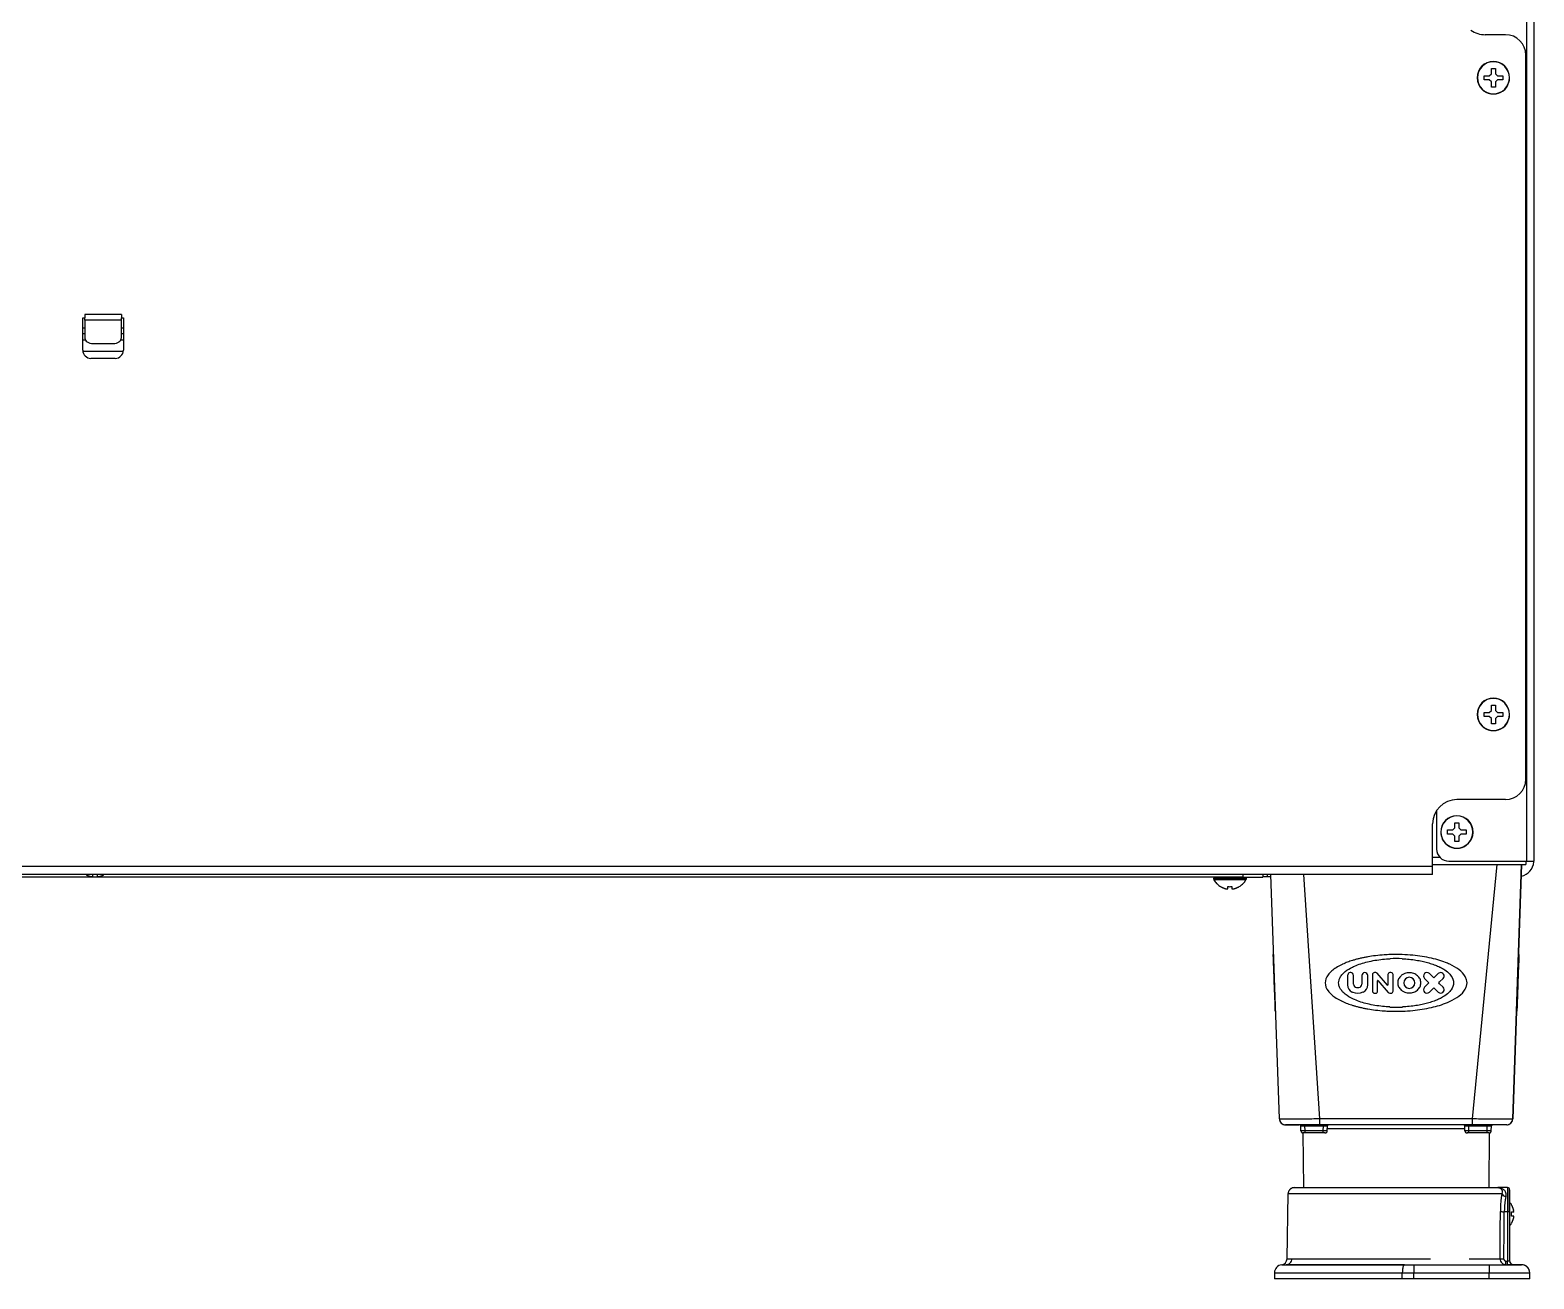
# Model space of a CAD drawing. Header units: millimetres. Extents: x -1584 to 3730, y -1918 to 2655.
# Drawn here: x 3321.1 to 3692.1, y -240.2 to 67.8 of the extents above; entities that cross this region are included whole.
import ezdxf

# ---------------------------------------------------------------- set-up
doc = ezdxf.new("R2010")
doc.units = ezdxf.units.MM
doc.header["$LTSCALE"] = 65.395
doc.layers.get('0').update_dxf_attribs({"linetype": 'CONTINUOUS'})
doc.layers.add('ASSI', color=7, linetype='CONTINUOUS')
doc.layers.add('GEOM', color=7, linetype='CONTINUOUS')

msp = doc.modelspace()

# ---------------------------------------------------------------- linework, layer by layer
at = {"linetype": 'Continuous'}
for p, q in [((3679.77, 56.05), (3679.77, 56.55)), ((3679.77, 56.55), (3680.55, 56.55)), ((3679.77, 55.55), (3679.77, 56.05)), ((3680.55, 56.55), (3681.07, 56.55)), ((3681.07, 56.55), (3681.57, 57.05)), ((3681.57, 58.35), (3682.57, 58.35)), ((3681.57, 57.57), (3681.57, 58.35)), ((3681.57, 57.05), (3681.57, 57.57)), ((3682.57, 58.35), (3682.57, 57.57)), ((3682.57, 57.57), (3682.57, 57.05)), ((3682.57, 57.05), (3683.07, 56.55)), ((3683.07, 56.55), (3683.59, 56.55)), ((3683.59, 56.55), (3684.37, 56.55)), ((3684.37, 56.55), (3684.37, 56.05)), ((3684.37, 56.05), (3684.37, 55.55)), ((3680.55, 55.55), (3679.77, 55.55)), ((3681.07, 55.55), (3680.55, 55.55)), ((3681.57, 55.05), (3681.07, 55.55)), ((3681.57, 54.53), (3681.57, 55.05)), ((3681.57, 53.75), (3681.57, 54.53)), ((3682.57, 53.75), (3681.57, 53.75)), ((3683.07, 55.55), (3682.57, 55.05)), ((3682.57, 55.05), (3682.57, 54.53)), ((3682.57, 54.53), (3682.57, 53.75)), ((3683.59, 55.55), (3683.07, 55.55)), ((3684.37, 55.55), (3683.59, 55.55)), ((3334.07, -7.05), (3334.57, -7.05)), ((3343.57, -7.05), (3344.07, -7.05)), ((3334.07, -8.55), (3334.68, -8.55)), ((3343.47, -8.55), (3344.07, -8.55)), ((3681.07, -100.45), (3681.57, -99.95)), ((3681.57, -98.65), (3682.57, -98.65)), ((3681.57, -99.43), (3681.57, -98.65)), ((3681.57, -99.95), (3681.57, -99.43)), ((3682.57, -98.65), (3682.57, -99.43)), ((3682.57, -99.43), (3682.57, -99.95)), ((3682.57, -99.95), (3683.07, -100.45)), ((3679.77, -100.95), (3679.77, -100.45)), ((3679.77, -100.45), (3680.55, -100.45)), ((3679.77, -101.45), (3679.77, -100.95)), ((3680.55, -101.45), (3679.77, -101.45)), ((3680.55, -100.45), (3681.07, -100.45)), ((3681.07, -101.45), (3680.55, -101.45)), ((3681.57, -101.95), (3681.07, -101.45)), ((3681.57, -102.47), (3681.57, -101.95)), ((3681.57, -103.25), (3681.57, -102.47)), ((3682.57, -103.25), (3681.57, -103.25)), ((3683.07, -101.45), (3682.57, -101.95)), ((3682.57, -101.95), (3682.57, -102.47)), ((3682.57, -102.47), (3682.57, -103.25)), ((3683.07, -100.45), (3683.59, -100.45)), ((3683.59, -101.45), (3683.07, -101.45)), ((3683.59, -100.45), (3684.37, -100.45)), ((3684.37, -101.45), (3683.59, -101.45)), ((3684.37, -100.45), (3684.37, -100.95)), ((3684.37, -100.95), (3684.37, -101.45)), ((3670.77, -129.95), (3670.77, -129.45)), ((3670.77, -129.45), (3671.55, -129.45)), ((3671.55, -129.45), (3672.07, -129.45)), ((3672.07, -129.45), (3672.57, -128.95)), ((3672.57, -127.65), (3673.57, -127.65)), ((3672.57, -128.43), (3672.57, -127.65)), ((3672.57, -128.95), (3672.57, -128.43)), ((3673.57, -127.65), (3673.57, -128.43)), ((3673.57, -128.43), (3673.57, -128.95)), ((3673.57, -128.95), (3674.07, -129.45)), ((3674.07, -129.45), (3674.59, -129.45)), ((3674.59, -129.45), (3675.37, -129.45)), ((3675.37, -129.45), (3675.37, -129.95)), ((3670.77, -130.45), (3670.77, -129.95)), ((3671.55, -130.45), (3670.77, -130.45)), ((3672.07, -130.45), (3671.55, -130.45)), ((3672.57, -130.95), (3672.07, -130.45)), ((3672.57, -131.47), (3672.57, -130.95)), ((3672.57, -132.25), (3672.57, -131.47)), ((3673.57, -132.25), (3672.57, -132.25)), ((3674.07, -130.45), (3673.57, -130.95)), ((3673.57, -130.95), (3673.57, -131.47)), ((3673.57, -131.47), (3673.57, -132.25)), ((3674.59, -130.45), (3674.07, -130.45)), ((3675.37, -130.45), (3674.59, -130.45)), ((3675.37, -129.95), (3675.37, -130.45)), ((3336.57, -140.95), (3336.57, -140.45)), ((3337.57, -140.45), (3337.57, -140.95)), ((3614.77, -143.43), (3614.77, -143.39)), ((3616.57, -143.95), (3616.57, -143.39)), ((3617.57, -143.39), (3617.57, -143.95)), ((3619.37, -143.39), (3619.37, -143.43)), ((3686.52, -221.85), (3686.55, -221.85)), ((3686.52, -223.65), (3687.07, -223.65)), ((3687.07, -224.65), (3686.52, -224.65)), ((3686.55, -226.45), (3686.52, -226.45))]:
    msp.add_line(p, q, dxfattribs=at)
for centre, radius, start, end in [((3337.26, -136.34), 4.75, 239.7816, 241.0315), ((3337.26, -136.35), 4.75, 241.0316, 241.9926), ((3337.25, -136.35), 4.75, 241.9926, 243.3187), ((3337.25, -136.35), 4.74, 243.3188, 244.4598), ((3337.25, -136.36), 4.74, 244.4598, 245.4278), ((3337.25, -136.36), 4.73, 245.4278, 246.6825), ((3337.25, -136.36), 4.73, 246.6826, 247.4526), ((3337.24, -136.37), 4.72, 247.4524, 248.9975), ((3337.24, -136.38), 4.72, 248.9977, 249.4819), ((3337.24, -136.39), 4.7, 249.4813, 251.5344), ((3337.23, -136.41), 4.68, 251.535, 252.6227), ((3337.23, -136.42), 4.67, 252.6228, 253.6051), ((3337.22, -136.45), 4.64, 253.6036, 255.6824), ((3336.33, -138.96), 2.01, 262.7259, 264.7415), ((3336.32, -138.98), 1.98, 264.7442, 265.3991), ((3336.32, -138.99), 1.97, 265.3984, 266.7833), ((3336.32, -139), 1.96, 266.7841, 267.6235), ((3336.32, -139.01), 1.96, 267.6234, 268.8455), ((3336.32, -139.01), 1.95, 268.8459, 269.8005), ((3336.32, -139.01), 1.95, 269.8006, 270.9258), ((3336.32, -139.01), 1.95, 270.9261, 271.9964), ((3336.32, -139), 1.96, 271.9964, 273.0228), ((3336.32, -138.99), 1.97, 273.0233, 274.286), ((3336.32, -138.98), 1.98, 274.2856, 275.1372), ((3336.32, -138.96), 2.01, 275.1401, 277.2744), ((3337.83, -138.96), 2.01, 262.7256, 264.8598), ((3337.82, -138.98), 1.98, 264.8627, 265.7144), ((3337.82, -138.99), 1.97, 265.714, 266.9766), ((3337.82, -139), 1.96, 266.9771, 268.0037), ((3337.82, -139.01), 1.95, 268.0037, 269.0738), ((3337.82, -139.01), 1.95, 269.0741, 270.1995), ((3337.82, -139.01), 1.95, 270.1995, 271.1541), ((3337.82, -139.01), 1.95, 271.1545, 272.3767), ((3337.82, -139), 1.96, 272.3765, 273.2159), ((3337.82, -138.99), 1.97, 273.2167, 274.6016), ((3337.82, -138.98), 1.98, 274.6009, 275.2558), ((3337.82, -138.96), 2.01, 275.2585, 277.2741), ((3336.92, -136.45), 4.64, 284.3176, 286.3964), ((3336.92, -136.42), 4.67, 286.3949, 287.3772), ((3336.91, -136.41), 4.68, 287.3773, 288.465), ((3336.9, -136.39), 4.7, 288.4656, 290.5187), ((3336.9, -136.38), 4.72, 290.5181, 291.0023), ((3336.9, -136.37), 4.72, 291.0025, 292.5476), ((3336.9, -136.36), 4.73, 292.5474, 293.3174), ((3336.89, -136.36), 4.73, 293.3175, 294.5722), ((3336.89, -136.36), 4.74, 294.5722, 295.5402), ((3336.89, -136.35), 4.74, 295.5402, 296.6812), ((3336.89, -136.35), 4.75, 296.6813, 298.0074), ((3336.89, -136.35), 4.75, 298.0074, 298.9684), ((3336.89, -136.34), 4.75, 298.9685, 300.2183), ((3617.27, -139.33), 4.8, 210.3012, 223.1766), ((3617.27, -139.33), 4.8, 223.1766, 227.1654), ((3617.27, -139.33), 4.8, 227.1654, 238.3799), ((3617.27, -139.33), 4.8, 238.3799, 238.6273), ((3617.26, -139.34), 4.75, 238.4659, 241.0313), ((3617.26, -139.35), 4.75, 241.0316, 241.9926), ((3617.25, -139.35), 4.75, 241.9926, 243.3187), ((3617.25, -139.35), 4.74, 243.3188, 244.4598), ((3617.25, -139.36), 4.74, 244.4598, 245.4278), ((3617.25, -139.36), 4.73, 245.4278, 246.6825), ((3617.25, -139.36), 4.73, 246.6826, 247.4526), ((3617.24, -139.37), 4.72, 247.4524, 248.9975), ((3617.24, -139.38), 4.72, 248.9977, 249.4819), ((3617.24, -139.39), 4.7, 249.4813, 251.5344), ((3617.23, -139.41), 4.68, 251.535, 252.6227), ((3617.23, -139.42), 4.67, 252.6228, 253.6051), ((3617.22, -139.45), 4.64, 253.6036, 255.6824), ((3616.33, -141.96), 2.01, 262.7259, 264.7415), ((3616.32, -141.98), 1.98, 264.7442, 265.3991), ((3616.32, -141.99), 1.97, 265.3984, 266.7833), ((3616.32, -142), 1.96, 266.7841, 267.6235), ((3616.32, -142.01), 1.96, 267.6234, 268.8455), ((3616.32, -142.01), 1.95, 268.8459, 269.8005), ((3616.32, -142.01), 1.95, 269.8006, 270.9258), ((3616.32, -142.01), 1.95, 270.9261, 271.9964), ((3616.32, -142), 1.96, 271.9964, 273.0228), ((3616.32, -141.99), 1.97, 273.0233, 274.286), ((3616.32, -141.98), 1.98, 274.2856, 275.1372), ((3616.32, -141.96), 2.01, 275.1401, 277.2744), ((3617.07, -139.63), 3.8, 262.4351, 277.5649), ((3617.83, -141.96), 2.01, 262.7256, 264.8598), ((3617.82, -141.98), 1.98, 264.8627, 265.7144), ((3617.82, -141.99), 1.97, 265.714, 266.9766), ((3617.82, -142), 1.96, 266.9771, 268.0037), ((3617.82, -142.01), 1.95, 268.0037, 269.0738), ((3617.82, -142.01), 1.95, 269.0741, 270.1995), ((3617.82, -142.01), 1.95, 270.1995, 271.1541), ((3617.82, -142.01), 1.95, 271.1545, 272.3767), ((3617.82, -142), 1.96, 272.3765, 273.2159), ((3617.82, -141.99), 1.97, 273.2167, 274.6016), ((3617.82, -141.98), 1.98, 274.6009, 275.2558), ((3617.82, -141.96), 2.01, 275.2585, 277.2741), ((3616.92, -139.45), 4.64, 284.3176, 286.3964), ((3616.92, -139.42), 4.67, 286.3949, 287.3772), ((3616.91, -139.41), 4.68, 287.3773, 288.465), ((3616.9, -139.39), 4.7, 288.4656, 290.5187), ((3616.9, -139.38), 4.72, 290.5181, 291.0023), ((3616.9, -139.37), 4.72, 291.0025, 292.5476), ((3616.9, -139.36), 4.73, 292.5474, 293.3174), ((3616.89, -139.36), 4.73, 293.3175, 294.5722), ((3616.89, -139.36), 4.74, 294.5722, 295.5402), ((3616.89, -139.35), 4.74, 295.5402, 296.6812), ((3616.89, -139.35), 4.75, 296.6813, 298.0074), ((3616.89, -139.35), 4.75, 298.0074, 298.9684), ((3616.88, -139.34), 4.75, 298.9687, 301.5341), ((3616.87, -139.33), 4.8, 301.3727, 301.6201), ((3616.87, -139.33), 4.8, 301.6201, 312.8346), ((3616.87, -139.33), 4.8, 312.8346, 316.8234), ((3616.87, -139.33), 4.8, 316.8234, 329.6988), ((3682.45, -224.35), 4.8, 31.6201, 40.5754), ((3682.46, -224.34), 4.75, 28.9687, 31.5341), ((3682.45, -224.35), 4.8, 31.3727, 31.6201), ((3682.47, -224.33), 4.75, 28.0074, 28.9684), ((3682.47, -224.33), 4.75, 26.6813, 28.0074), ((3682.47, -224.33), 4.74, 25.5402, 26.6812), ((3682.48, -224.33), 4.74, 24.5722, 25.5402), ((3682.48, -224.33), 4.73, 23.3175, 24.5722), ((3682.49, -224.33), 4.73, 22.5474, 23.3174), ((3682.49, -224.32), 4.72, 21.0025, 22.5476), ((3682.75, -224.15), 3.8, 352.4351, 7.5649), ((3682.46, -223.96), 4.75, 328.4659, 331.0313), ((3682.47, -223.97), 4.75, 331.0316, 331.9926), ((3682.47, -223.97), 4.75, 331.9926, 333.3187), ((3682.47, -223.97), 4.74, 333.3188, 334.4598), ((3682.48, -223.97), 4.74, 334.4598, 335.4278), ((3682.48, -223.97), 4.73, 335.4278, 336.6825), ((3682.49, -223.97), 4.73, 336.6826, 337.4526), ((3682.49, -223.98), 4.72, 337.4524, 338.9975), ((3682.5, -224.32), 4.72, 20.5181, 21.0023), ((3682.5, -223.98), 4.72, 338.9977, 339.4819), ((3682.51, -224.32), 4.7, 18.4656, 20.5187), ((3682.51, -223.98), 4.7, 339.4813, 341.5344), ((3682.53, -224.31), 4.68, 17.3773, 18.465), ((3682.53, -223.99), 4.68, 341.535, 342.6227), ((3682.54, -224.31), 4.67, 16.3949, 17.3772), ((3682.54, -223.99), 4.67, 342.6228, 343.6051), ((3682.57, -224.3), 4.64, 14.3176, 16.3964), ((3682.57, -224), 4.64, 343.6036, 345.6824), ((3685.08, -223.4), 2.01, 5.2585, 7.2741), ((3685.1, -223.4), 1.98, 4.6009, 5.2558), ((3685.08, -223.4), 2.01, 352.7256, 354.8598), ((3685.08, -224.9), 2.01, 5.1401, 7.2744), ((3685.1, -224.9), 1.98, 354.7442, 355.3991), ((3685.08, -224.9), 2.01, 352.7259, 354.7415), ((3685.11, -223.4), 1.97, 3.2167, 4.6016), ((3685.12, -223.4), 1.96, 2.3765, 3.2159), ((3685.13, -223.4), 1.95, 1.1545, 2.3767), ((3685.13, -223.4), 1.95, 0.1995, 1.1541), ((3685.13, -223.4), 1.95, 359.0741, 0.1995), ((3685.13, -223.4), 1.95, 358.0037, 359.0738), ((3685.12, -223.4), 1.96, 356.9771, 358.0037), ((3685.11, -223.4), 1.97, 355.714, 356.9766), ((3685.1, -223.4), 1.98, 354.8627, 355.7144), ((3685.1, -224.9), 1.98, 4.2856, 5.1372), ((3685.11, -224.9), 1.97, 3.0233, 4.286), ((3685.12, -224.9), 1.96, 1.9964, 3.0228), ((3685.13, -224.9), 1.95, 0.9261, 1.9964), ((3685.13, -224.9), 1.95, 359.8006, 0.9258), ((3685.13, -224.9), 1.95, 358.8459, 359.8005), ((3685.13, -224.9), 1.96, 357.6234, 358.8455), ((3685.12, -224.9), 1.96, 356.7841, 357.6235), ((3685.11, -224.9), 1.97, 355.3984, 356.7833), ((3682.45, -223.95), 4.8, 319.4246, 328.3799), ((3682.45, -223.95), 4.8, 328.3799, 328.6273)]:
    msp.add_arc(centre, radius, start, end, dxfattribs=at)
at = {"layer": 'ASSI', "linetype": 'Continuous'}
for p, q in [((3613.07, -141.35), (3613.07, -141.55)), ((3613.07, -141.55), (3613.07, -141.35)), ((3621.07, -141.35), (3613.07, -141.35)), ((3621.07, -141.55), (3613.07, -141.55)), ((3621.02, -141.75), (3613.13, -141.75)), ((3621.07, -141.35), (3621.07, -141.55)), ((3621.07, -141.55), (3621.07, -141.35)), ((3635.09, -204.15), (3635.21, -217.65))]:
    msp.add_line(p, q, dxfattribs=at)
for centre, radius, start, end in [((3682.07, 56.05), 4, 0, 180), ((3682.07, 56.05), 4, 0, 180), ((3682.07, 56.05), 3.95, 0, 180), ((3682.07, 56.05), 4, 180, 196.2728), ((3682.07, 56.05), 4, 180, 196.3063), ((3682.07, 56.05), 3.95, 180, 360), ((3682.07, 56.05), 4, 343.7272, 360), ((3682.07, 56.05), 4, 343.7272, 360), ((3682.07, 56.05), 4, 343.6937, 360), ((3682.07, 56.05), 4, 196.2728, 343.7272), ((3682.07, 56.05), 4, 196.3063, 343.6937), ((3682.07, -100.95), 4, 0, 180), ((3682.07, -100.95), 4, 0, 180), ((3682.07, -100.95), 3.95, 0, 180), ((3682.07, -100.95), 4, 180, 196.2728), ((3682.07, -100.95), 4, 180, 196.3063), ((3682.07, -100.95), 3.95, 180, 360), ((3682.07, -100.95), 4, 196.2728, 343.7272), ((3682.07, -100.95), 4, 196.3063, 343.6937), ((3682.07, -100.95), 4, 343.7272, 360), ((3682.07, -100.95), 4, 343.7272, 360), ((3682.07, -100.95), 4, 343.6937, 360), ((3673.07, -129.95), 4, 0, 180), ((3673.07, -129.95), 4, 0, 180), ((3673.07, -129.95), 3.95, 0, 180), ((3673.07, -129.95), 4, 180, 196.2728), ((3673.07, -129.95), 4, 180, 196.3063), ((3673.07, -129.95), 3.95, 180, 360), ((3673.07, -129.95), 4, 196.2728, 343.7272), ((3673.07, -129.95), 4, 196.3063, 343.6937), ((3673.07, -129.95), 4, 343.7272, 360), ((3673.07, -129.95), 4, 343.7272, 360), ((3673.07, -129.95), 4, 343.6937, 360), ((3613.47, -141.35), 0.4, 152.9219, 180), ((3613.47, -141.55), 0.4, 180, 193.4759), ((3613.47, -141.55), 0.4, 180, 193.4584), ((3613.47, -141.55), 0.4, 193.4759, 196.8253), ((3613.47, -141.55), 0.4, 193.4584, 196.8427), ((3613.47, -141.55), 0.4, 196.8253, 210.3012), ((3613.47, -141.55), 0.4, 196.8427, 210.3012), ((3613.47, -141.35), 0.4, 145.0718, 152.9219), ((3617.27, -139.33), 4.8, 210.3012, 223.1927), ((3613.47, -141.35), 0.4, 137.3833, 145.0718), ((3617.27, -139.33), 4.8, 223.1927, 227.1511), ((3617.27, -139.33), 4.8, 227.1511, 238.4029), ((3617.27, -139.33), 4.8, 238.4029, 238.6273), ((3616.87, -139.33), 4.8, 301.3727, 301.5971), ((3616.87, -139.33), 4.8, 301.5971, 312.8489), ((3616.87, -139.33), 4.8, 312.8489, 316.8073), ((3616.87, -139.33), 4.8, 316.8073, 329.6988), ((3620.67, -141.35), 0.4, 34.9282, 42.8119), ((3620.67, -141.35), 0.4, 27.0781, 34.9282), ((3620.67, -141.55), 0.4, 329.6988, 343.1747), ((3620.67, -141.55), 0.4, 329.6988, 343.1573), ((3620.67, -141.35), 0.4, 0, 27.0781), ((3620.67, -141.55), 0.4, 343.1747, 346.5241), ((3620.67, -141.55), 0.4, 343.1573, 346.5416), ((3620.67, -141.55), 0.4, 346.5241, 360), ((3620.67, -141.55), 0.4, 346.5416, 360), ((3682.45, -224.35), 4.8, 31.5971, 40.7914), ((3682.45, -224.35), 4.8, 31.3727, 31.5971), ((3682.45, -223.95), 4.8, 319.2086, 328.4029), ((3682.45, -223.95), 4.8, 328.4029, 328.6273)]:
    msp.add_arc(centre, radius, start, end, dxfattribs=at)
at = {"layer": 'GEOM', "linetype": 'Continuous'}
for p, q in [((3690.27, 982.35), (3690.27, -137.15)), ((3692.07, 973.09), (3692.07, -137.15)), ((3685.07, 66.65), (3680.07, 66.65)), ((3690.07, -116.95), (3690.07, 61.65)), ((3334.07, -11.15), (3334.07, -3.15)), ((3334.07, -3.15), (3334.57, -3.15)), ((3334.57, -2.32), (3334.57, -3.15)), ((3343.57, -2.32), (3334.57, -2.32)), ((3334.57, -3.16), (3334.57, -3.15)), ((3334.57, -3.53), (3334.57, -3.16)), ((3334.57, -3.74), (3334.57, -3.53)), ((3343.57, -2.32), (3343.57, -3.15)), ((3343.57, -3.15), (3344.07, -3.15)), ((3343.57, -3.16), (3343.57, -3.15)), ((3343.57, -3.53), (3343.57, -3.16)), ((3343.57, -3.74), (3343.57, -3.53)), ((3344.07, -3.15), (3344.07, -11.15)), ((3334.07, -5.65), (3334.57, -5.65)), ((3334.57, -3.74), (3334.57, -8.1)), ((3343.57, -3.74), (3334.57, -3.74)), ((3343.57, -8.1), (3343.57, -3.74)), ((3343.57, -5.65), (3344.07, -5.65)), ((3336.57, -9.51), (3341.57, -9.51)), ((3344.07, -11.45), (3334.07, -11.45)), ((3342.07, -13.15), (3336.07, -13.15)), ((3685.07, -121.95), (3673.07, -121.95)), ((3668.07, -124.75), (3668, -124.75)), ((3668.07, -124.64), (3668.07, -134.15)), ((3667.07, -138.45), (3667.07, -127.95)), ((3667.07, -136.15), (3668.84, -136.15)), ((3671.07, -137.15), (3690.27, -137.15)), ((3690.07, -137.15), (3690.07, -137.95)), ((3690.27, -137.15), (3691.27, -137.15)), ((3691.27, -137.15), (3692.07, -137.15)), ((3667.07, -138.45), (2857.07, -138.45)), ((3667.07, -140.45), (2857.07, -140.45)), ((3667.07, -140.45), (2857.07, -140.45)), ((3620.23, -140.45), (3620.23, -141.08)), ((3625.15, -140.45), (3625.15, -141.04)), ((3626.34, -140.99), (3626.34, -140.45)), ((3629.29, -200.7), (3627.19, -140.45)), ((3639.25, -200.7), (3635.29, -140.45)), ((3667.07, -137.95), (3690.07, -137.95)), ((3667.07, -137.95), (3690.07, -137.95)), ((3667.07, -139.45), (3667.07, -138.45)), ((3667.07, -139.51), (3667.07, -139.45)), ((3667.07, -140.45), (3667.07, -139.51)), ((3676.93, -200.7), (3682.98, -137.95)), ((3686.85, -200.7), (3689.04, -137.95)), ((3689.04, -137.95), (3686.85, -200.7)), ((3620.23, -141.08), (3303.45, -141.08)), ((3626.34, -140.99), (3625.15, -141.04)), ((3627.81, -161.25), (3627.77, -160.15)), ((3627.87, -160.15), (3627.77, -160.15)), ((3627.93, -164.69), (3627.81, -161.25)), ((3688.32, -161.49), (3688.21, -164.72)), ((3688.37, -160.15), (3688.27, -160.15)), ((3688.37, -160.15), (3688.32, -161.49)), ((3627.94, -164.86), (3627.93, -164.69)), ((3627.95, -165.05), (3627.94, -164.86)), ((3627.94, -164.86), (3627.94, -164.86)), ((3627.97, -165.78), (3627.95, -165.05)), ((3627.97, -165.82), (3627.97, -165.78)), ((3627.98, -166.06), (3627.97, -165.82)), ((3627.99, -166.25), (3627.98, -166.06)), ((3628.02, -167.12), (3627.99, -166.25)), ((3646.1, -165.35), (3646.1, -167.66)), ((3647.58, -167.48), (3647.58, -165.35)), ((3649.61, -165.35), (3649.61, -167.48)), ((3651.09, -167.66), (3651.09, -165.35)), ((3652.23, -165.12), (3652.23, -169.18)), ((3653.04, -164.61), (3652.74, -164.61)), ((3655.97, -167.72), (3653.42, -164.79)), ((3653.5, -169.18), (3653.5, -166.61)), ((3653.58, -166.58), (3656.13, -169.51)), ((3656.04, -165.12), (3656.04, -167.69)), ((3656.58, -164.61), (3656.55, -164.61)), ((3656.8, -164.61), (3656.58, -164.61)), ((3657.31, -169.18), (3657.31, -165.12)), ((3665.09, -166.06), (3666.15, -167.12)), ((3667.35, -165.92), (3666.28, -164.86)), ((3668.47, -164.86), (3667.41, -165.92)), ((3668.6, -167.12), (3668.81, -166.91)), ((3668.81, -166.91), (3669.67, -166.06)), ((3688.14, -166.7), (3688.12, -167.15)), ((3688.18, -165.46), (3688.14, -166.7)), ((3688.19, -165.12), (3688.18, -165.46)), ((3688.2, -165.09), (3688.19, -165.12)), ((3688.19, -165.12), (3688.19, -165.12)), ((3688.21, -164.72), (3688.2, -165.09)), ((3628.02, -167.15), (3628.02, -167.12)), ((3628.02, -167.18), (3628.02, -167.15)), ((3628.12, -167.15), (3628.02, -167.15)), ((3628.05, -168.06), (3628.02, -167.18)), ((3628.06, -168.25), (3628.05, -168.06)), ((3628.07, -168.49), (3628.06, -168.25)), ((3628.07, -168.52), (3628.07, -168.49)), ((3628.09, -169.26), (3628.07, -168.52)), ((3628.1, -169.44), (3628.09, -169.26)), ((3628.11, -169.62), (3628.1, -169.44)), ((3628.1, -169.44), (3628.1, -169.44)), ((3628.11, -169.65), (3628.11, -169.62)), ((3628.23, -173.09), (3628.11, -169.65)), ((3628.11, -169.65), (3628.11, -169.65)), ((3652.74, -169.69), (3653, -169.69)), ((3656.51, -169.69), (3656.54, -169.69)), ((3656.54, -169.69), (3656.8, -169.69)), ((3666.15, -167.18), (3665.09, -168.24)), ((3666.28, -169.44), (3667.35, -168.38)), ((3667.41, -168.38), (3668.47, -169.44)), ((3668.81, -167.38), (3668.6, -167.18)), ((3669.67, -168.24), (3668.81, -167.38)), ((3688.04, -169.58), (3687.93, -172.8)), ((3688.02, -167.15), (3688.12, -167.15)), ((3688.05, -169.41), (3688.04, -169.41)), ((3688.04, -169.41), (3688.04, -169.58)), ((3688.08, -168.45), (3688.05, -169.18)), ((3688.05, -169.18), (3688.05, -169.18)), ((3688.05, -169.18), (3688.05, -169.22)), ((3688.05, -169.22), (3688.05, -169.41)), ((3688.09, -168.04), (3688.08, -168.32)), ((3688.08, -168.32), (3688.08, -168.45)), ((3688.1, -167.69), (3688.09, -168.04)), ((3688.11, -167.66), (3688.1, -167.69)), ((3688.12, -167.15), (3688.11, -167.6)), ((3688.11, -167.6), (3688.11, -167.66)), ((3628.26, -174.15), (3628.23, -173.09)), ((3628.26, -174.15), (3628.36, -174.15)), ((3687.78, -174.15), (3687.88, -174.15)), ((3687.93, -172.8), (3687.88, -174.15)), ((3634.08, -202.15), (3630.79, -202.15)), ((3630.79, -202.15), (3634.08, -202.15)), ((3634.33, -202.15), (3634.08, -202.15)), ((3635.58, -202.15), (3634.33, -202.15)), ((3634.6, -203.66), (3634.58, -202.4)), ((3634.6, -203.66), (3634.58, -202.4)), ((3636.36, -202.15), (3635.58, -202.15)), ((3635.58, -202.4), (3635.58, -202.15)), ((3635.6, -203.66), (3635.58, -202.4)), ((3635.58, -202.4), (3640.15, -202.4)), ((3635.6, -204.15), (3635.6, -203.66)), ((3640.09, -203.66), (3635.6, -203.66)), ((3636.46, -202.15), (3636.36, -202.15)), ((3639.25, -202.15), (3636.46, -202.15)), ((3639.25, -202.15), (3639.25, -200.7)), ((3676.93, -200.7), (3639.25, -200.7)), ((3676.93, -202.15), (3639.25, -202.15)), ((3640.09, -203.66), (3640.15, -202.4)), ((3640.09, -204.15), (3640.09, -203.66)), ((3640.15, -202.4), (3640.15, -202.15)), ((3641.09, -203.67), (3641.15, -202.39)), ((3656.25, -203.14), (3641.12, -203.14)), ((3641.15, -202.39), (3641.15, -202.39)), ((3659.9, -203.14), (3656.25, -203.14)), ((3675.03, -203.14), (3659.9, -203.14)), ((3675.05, -203.67), (3675, -202.39)), ((3675, -202.39), (3675, -202.39)), ((3675.05, -203.67), (3675.05, -203.67)), ((3676, -202.4), (3676, -202.15)), ((3676.05, -203.66), (3676, -202.4)), ((3676, -202.4), (3680.57, -202.4)), ((3680.55, -203.66), (3676.05, -203.66)), ((3676.05, -204.15), (3676.05, -203.66)), ((3676.93, -202.15), (3676.93, -200.7)), ((3679.68, -202.15), (3676.93, -202.15)), ((3679.81, -202.15), (3679.68, -202.15)), ((3680.57, -202.15), (3679.81, -202.15)), ((3680.55, -203.66), (3680.57, -202.4)), ((3680.55, -204.15), (3680.55, -203.66)), ((3681.82, -202.15), (3680.57, -202.15)), ((3680.57, -202.4), (3680.57, -202.15)), ((3681.54, -203.66), (3681.57, -202.4)), ((3682.06, -202.15), (3681.82, -202.15)), ((3685.35, -202.15), (3682.06, -202.15)), ((3635.09, -204.15), (3635.21, -217.65)), ((3635.6, -204.15), (3635.1, -204.15)), ((3640.09, -204.15), (3635.6, -204.15)), ((3640.09, -204.15), (3635.6, -204.15)), ((3640.59, -204.15), (3640.09, -204.15)), ((3640.45, -204.15), (3640.59, -204.15)), ((3676.05, -204.15), (3675.55, -204.15)), ((3675.55, -204.15), (3675.7, -204.15)), ((3680.55, -204.15), (3676.05, -204.15)), ((3680.55, -204.15), (3676.05, -204.15)), ((3681.05, -204.15), (3680.55, -204.15)), ((3681.05, -204.15), (3680.94, -217.65)), ((3681.05, -204.15), (3680.94, -217.65)), ((3632.94, -217.65), (3633.74, -217.65)), ((3633.74, -217.65), (3633.99, -217.65)), ((3633.99, -217.65), (3634.05, -217.65)), ((3634.05, -217.65), (3658.07, -217.65)), ((3658.07, -217.65), (3682.09, -217.65)), ((3682.09, -217.65), (3682.16, -217.65)), ((3682.16, -217.65), (3682.4, -217.65)), ((3682.4, -217.65), (3683.2, -217.65)), ((3685.57, -217.65), (3683.2, -217.65)), ((3685.57, -217.65), (3685.57, -223.58)), ((3686.07, -218.15), (3686.07, -218.28)), ((3686.07, -218.18), (3686.07, -218.15)), ((3686.07, -218.28), (3686.07, -218.18)), ((3686.07, -218.28), (3686.07, -219.32)), ((3686.07, -219.32), (3686.07, -218.28)), ((3631.16, -235.2), (3631.44, -219.12)), ((3631.44, -219.12), (3643.67, -219.12)), ((3643.67, -219.12), (3643.69, -219.12)), ((3643.69, -219.12), (3649.85, -219.12)), ((3649.85, -219.12), (3649.87, -219.12)), ((3649.87, -219.12), (3666.27, -219.12)), ((3666.27, -219.12), (3666.3, -219.12)), ((3666.3, -219.12), (3672.45, -219.12)), ((3672.45, -219.12), (3672.48, -219.12)), ((3672.48, -219.12), (3684.16, -219.12)), ((3686.07, -219.32), (3686.07, -219.4)), ((3686.07, -219.43), (3686.07, -219.32)), ((3686.07, -219.4), (3686.07, -219.43)), ((3686.07, -219.43), (3686.07, -223.63)), ((3686.07, -223.63), (3686.07, -219.43)), ((3685.57, -223.58), (3684.75, -223.58)), ((3685.57, -223.58), (3685.57, -235.74)), ((3686.07, -223.63), (3686.07, -235.65)), ((3686.07, -223.63), (3686.07, -235.65)), ((3630.91, -236.65), (3660.16, -236.65)), ((3660.16, -236.65), (3630.91, -236.65)), ((3632.34, -235.18), (3640.07, -235.18)), ((3640.07, -235.18), (3640.13, -235.18)), ((3640.13, -235.18), (3644.28, -235.18)), ((3644.28, -235.18), (3657.92, -235.18)), ((3657.92, -235.18), (3658.07, -235.18)), ((3658.07, -235.18), (3666.52, -235.18)), ((3660.16, -236.65), (3662.41, -236.65)), ((3662.41, -236.65), (3681.04, -236.65)), ((3662.41, -236.65), (3662.41, -238.65)), ((3676.07, -235.18), (3683.71, -235.18)), ((3681.04, -236.65), (3689.04, -236.65)), ((3681.04, -236.65), (3681.04, -238.65)), ((3685.17, -236.65), (3685.17, -235.74)), ((3685.17, -235.74), (3685.57, -235.74)), ((3685.57, -236.65), (3685.57, -235.74)), ((3685.57, -236.65), (3687.07, -236.65)), ((3687.07, -236.65), (3685.57, -236.65)), ((3687.17, -236.65), (3687.07, -236.65)), ((3689.04, -236.65), (3687.17, -236.65)), ((3628.07, -238.65), (3628.07, -240.15)), ((3628.07, -238.65), (3659.6, -238.65)), ((3659.6, -240.15), (3628.07, -240.15)), ((3659.6, -240.15), (3659.6, -238.65)), ((3659.6, -238.65), (3662.41, -238.65)), ((3662.41, -240.15), (3659.6, -240.15)), ((3662.41, -238.65), (3681.04, -238.65)), ((3662.41, -240.15), (3662.41, -238.65)), ((3681.07, -240.15), (3662.41, -240.15)), ((3681.04, -238.65), (3691.04, -238.62)), ((3681.07, -240.15), (3681.04, -238.65)), ((3691.07, -240.15), (3681.07, -240.15)), ((3691.07, -240.15), (3691.04, -238.62))]:
    msp.add_line(p, q, dxfattribs=at)
for points in [[(3658.47, -167.15), (3658.47, -167.15), (3658.47, -167.15), (3658.47, -167.15)], [(3641.15, -202.39), (3641.16, -202.33), (3641.21, -202.24), (3641.29, -202.17), (3641.4, -202.15)], [(3674.75, -202.15), (3674.85, -202.17), (3674.94, -202.24), (3674.99, -202.33), (3675, -202.39)]]:
    msp.add_lwpolyline(points, dxfattribs=at)
for centre, radius, start, end in [((3680.07, 72.65), 6, 234, 270), ((3685.07, 61.65), 5, 0, 90), ((3336.07, -11.15), 2, 180, 270), ((3342.07, -11.15), 2, 270, 360), ((3685.07, -116.95), 5, 270, 360), ((3673.07, -127.95), 6, 90, 180), ((3671.07, -134.15), 3, 180, 270), ((3658.07, -194.75), 33.58, 87.5041, 92.4884), ((3658.08, -203.93), 43.78, 88.1051, 91.9045), ((3646.84, -165.35), 0.74, 49.8262, 180.0001), ((3646.84, -165.35), 0.74, 0, 49.8262), ((3650.35, -165.35), 0.74, 0, 180), ((3652.74, -165.12), 0.508, 90, 180), ((3653.04, -165.12), 0.508, 41, 90), ((3653.55, -166.61), 0.0423, 41, 180), ((3656.55, -165.12), 0.508, 90, 180), ((3656.8, -165.12), 0.508, 0, 90), ((3661.33, -167.15), 1.37, 0, 180), ((3665.68, -165.46), 0.846, 45, 225), ((3667.38, -165.89), 0.0423, 225, 315), ((3669.07, -165.46), 0.846, 106.5563, 135.0003), ((3669.07, -165.46), 0.846, 315, 106.5563), ((3648, -167.66), 1.9, 180, 246.4218), ((3648.6, -166.3), 3.38, 246.4218, 248.4023), ((3648.6, -166.3), 3.38, 248.4023, 293.5782), ((3648.43, -167.48), 0.846, 180, 262.3377), ((3648.6, -166.22), 2.11, 262.3377, 277.6624), ((3648.77, -167.48), 0.846, 277.6627, 360), ((3649.19, -167.66), 1.9, 293.5782, 360), ((3652.74, -169.18), 0.508, 180.0003, 270), ((3653, -169.18), 0.508, 270, 360), ((3656, -167.69), 0.0423, 220.9989, 360), ((3656.51, -169.18), 0.508, 221, 270), ((3656.8, -169.18), 0.508, 270, 0.0001), ((3661.33, -167.15), 1.37, 180, 360), ((3665.68, -168.84), 0.846, 135, 315), ((3666.12, -167.15), 0.0423, 315, 44.9987), ((3667.38, -168.41), 0.0423, 45, 135), ((3669.07, -168.84), 0.846, 225.0006, 250.3584), ((3668.63, -167.15), 0.0423, 135, 224.9987), ((3669.07, -168.84), 0.846, 250.3584, 45), ((3658.07, -130.39), 43.76, 267.9356, 272.0555), ((3658.07, -139.57), 33.57, 267.3327, 272.6739), ((3630.79, -200.65), 1.5, 182, 270), ((3630.79, -200.65), 1.5, 182, 199.5998), ((3630.79, -200.65), 1.5, 199.5998, 206.1425), ((3630.79, -200.65), 1.5, 206.1425, 217.1997), ((3630.79, -200.65), 1.5, 217.1997, 225.5929), ((3630.79, -200.65), 1.5, 225.5929, 234.7996), ((3630.79, -200.65), 1.5, 234.7996, 245.0651), ((3630.79, -200.65), 1.5, 245.0651, 252.3995), ((3630.79, -200.65), 1.5, 252.3995, 269.9994), ((3634.08, -203.15), 1, 72.1, 90), ((3634.08, -203.15), 1, 72.1, 90), ((3634.33, -202.4), 0.25, 60.3312, 90), ((3634.33, -202.4), 0.25, 1.0003, 90.0181), ((3634.08, -203.15), 1, 62.1385, 72.1), ((3634.08, -203.15), 1, 62.1385, 72.1), ((3634.33, -202.4), 0.25, 44.3787, 60.3312), ((3634.33, -202.4), 0.25, 30.6648, 44.3787), ((3634.33, -202.4), 0.25, 1, 30.6648), ((3634.33, -202.4), 0.25, 1, 30.6648), ((3634.33, -202.4), 0.25, 1.0002, 30.6717), ((3635.1, -203.65), 0.5, 181, 203.2504), ((3635.1, -203.65), 0.5, 181, 203.2492), ((3635.1, -203.65), 0.5, 181, 203.2504), ((3635.1, -203.65), 0.5, 181, 203.2495), ((3635.1, -203.65), 0.5, 203.2504, 212.3256), ((3635.1, -203.65), 0.5, 203.2492, 212.3242), ((3635.1, -203.65), 0.5, 203.2504, 212.3256), ((3635.1, -203.65), 0.5, 203.2495, 212.3258), ((3635.1, -203.65), 0.5, 212.3256, 225.5005), ((3635.1, -203.65), 0.5, 212.3242, 225.4985), ((3635.1, -203.65), 0.5, 212.3256, 225.5005), ((3635.1, -203.65), 0.5, 212.3258, 225.4989), ((3635.1, -203.65), 0.5, 225.5005, 237.918), ((3635.1, -203.65), 0.5, 225.4985, 237.9157), ((3635.1, -203.65), 0.5, 225.5005, 237.918), ((3635.1, -203.65), 0.5, 225.4989, 237.9174), ((3640.59, -203.65), 0.5, 270, 357.587), ((3675.55, -203.65), 0.5, 182.4136, 270), ((3681.05, -203.65), 0.5, 302.081, 314.4996), ((3681.05, -203.65), 0.5, 302.0826, 314.5011), ((3681.05, -203.65), 0.5, 302.081, 314.4996), ((3681.05, -203.65), 0.5, 302.0843, 314.5015), ((3681.05, -203.65), 0.5, 314.4996, 327.6731), ((3681.05, -203.65), 0.5, 314.5011, 327.6742), ((3681.05, -203.65), 0.5, 314.4996, 327.6731), ((3681.05, -203.65), 0.5, 314.5015, 327.6758), ((3681.05, -203.65), 0.5, 327.6731, 336.7497), ((3681.05, -203.65), 0.5, 327.6742, 336.7505), ((3681.05, -203.65), 0.5, 327.6731, 336.7497), ((3681.05, -203.65), 0.5, 327.6758, 336.7508), ((3681.05, -203.65), 0.5, 336.7497, 359), ((3681.05, -203.65), 0.5, 336.7505, 359), ((3681.05, -203.65), 0.5, 336.7497, 359), ((3681.05, -203.65), 0.5, 336.7508, 359), ((3681.82, -202.4), 0.25, 90, 179), ((3681.82, -202.4), 0.25, 149.3283, 178.9998), ((3681.82, -202.4), 0.25, 149.3346, 179), ((3681.82, -202.4), 0.25, 149.3258, 178.9997), ((3682.06, -203.15), 1, 107.9, 117.8615), ((3682.06, -203.15), 1, 107.9, 117.8615), ((3681.82, -202.4), 0.25, 135.6122, 149.3283), ((3681.82, -202.4), 0.25, 119.6574, 135.6122), ((3681.82, -202.4), 0.25, 89.9879, 119.6574), ((3682.06, -203.15), 1, 90, 107.9), ((3682.06, -203.15), 1, 90, 107.9), ((3685.35, -200.65), 1.5, 270.0006, 358), ((3685.35, -200.65), 1.5, 270, 287.6), ((3685.35, -200.65), 1.5, 287.6, 294.9344), ((3685.35, -200.65), 1.5, 294.9344, 305.1999), ((3685.35, -200.65), 1.5, 305.1999, 314.4067), ((3685.35, -200.65), 1.5, 314.4067, 322.7999), ((3685.35, -200.65), 1.5, 322.7999, 333.8572), ((3685.35, -200.65), 1.5, 333.8572, 340.4), ((3685.35, -200.65), 1.5, 340.4, 358), ((3635.1, -203.65), 0.5, 237.918, 247.7504), ((3635.1, -203.65), 0.5, 237.9157, 247.7478), ((3635.1, -203.65), 0.5, 237.918, 247.7504), ((3635.1, -203.65), 0.5, 237.9174, 247.7484), ((3635.1, -203.65), 0.5, 247.7504, 270), ((3635.1, -203.65), 0.5, 247.7478, 269.9972), ((3635.1, -203.65), 0.5, 247.7504, 270), ((3635.1, -203.65), 0.5, 247.7484, 269.998), ((3681.05, -203.65), 0.5, 270, 292.2497), ((3681.05, -203.65), 0.5, 270.002, 292.2516), ((3681.05, -203.65), 0.5, 270, 292.2497), ((3681.05, -203.65), 0.5, 270.0028, 292.2522), ((3681.05, -203.65), 0.5, 292.2497, 302.081), ((3681.05, -203.65), 0.5, 292.2516, 302.0826), ((3681.05, -203.65), 0.5, 292.2497, 302.081), ((3681.05, -203.65), 0.5, 292.2522, 302.0843), ((3632.94, -219.15), 1.5, 162.5334, 179), ((3632.94, -219.15), 1.5, 162.5037, 179), ((3632.94, -219.15), 1.5, 157.232, 162.5334), ((3632.94, -219.15), 1.5, 157.2568, 162.5037), ((3632.94, -219.15), 1.5, 145.9634, 157.232), ((3632.94, -219.15), 1.5, 145.9223, 157.2568), ((3632.94, -219.15), 1.5, 139.8208, 145.9634), ((3632.94, -219.15), 1.5, 139.8591, 145.9223), ((3632.94, -219.15), 1.5, 129.1791, 139.8208), ((3632.94, -219.15), 1.5, 129.1409, 139.8591), ((3632.94, -219.15), 1.5, 123.0366, 129.1791), ((3632.94, -219.15), 1.5, 123.0777, 129.1409), ((3632.94, -219.15), 1.5, 111.768, 123.0366), ((3632.94, -219.15), 1.5, 111.7432, 123.0777), ((3632.94, -219.15), 1.5, 106.4666, 111.768), ((3632.94, -219.15), 1.5, 106.4963, 111.7432), ((3632.94, -219.15), 1.5, 90, 106.4666), ((3632.94, -219.15), 1.5, 90, 106.4963), ((3685.57, -218.15), 0.5, 0, 90), ((-28, -202.98), 3711.85, 359.50304, 359.68306), ((91.48, -200.7), 3593.34, 359.44917, 359.63514), ((3630.07, -238.65), 2, 96.783, 180), ((3629.66, -235.17), 1.5, 276.7829, 359), ((3687.07, -235.65), 1, 180, 270), ((3687.07, -235.65), 1, 197.9999, 204.7844), ((3687.07, -235.65), 1, 204.7844, 215.9998), ((3687.07, -235.65), 1, 215.9998, 224.6693), ((3687.07, -235.65), 1, 224.6693, 233.9998), ((3687.07, -235.65), 1, 233.9998, 244.5734), ((3687.07, -235.65), 1, 244.5734, 251.9997), ((3687.07, -235.65), 1, 251.9997, 269.9996), ((3689.04, -238.65), 2, 72.1998, 89.9998), ((3689.04, -238.65), 2, 1, 90), ((3689.04, -238.65), 2, 64.7722, 72.1998), ((3689.04, -238.65), 2, 54.3998, 64.7722), ((3689.04, -238.65), 2, 45.0745, 54.3998), ((3689.04, -238.65), 2, 36.5999, 45.0745), ((3689.04, -238.65), 2, 25.3993, 36.5999), ((3689.04, -238.65), 2, 18.7999, 25.3993), ((3689.04, -238.65), 2, 1, 18.7999)]:
    msp.add_arc(centre, radius, start, end, dxfattribs=at)
for centre, major_axis, ratio, start_param, end_param in [((3688.07, -136.95), (-2.83, 2.83), 0.999924, 3.839344, 3.878468), ((3631.27, -140.99), (5, 0), 0.008727, 2.534862, 2.96706), ((3688.07, -136.95), (-2.83, 2.83), 0.999924, 2.580596, 3.839344), ((3620.23, -141.04), (5, 0), 0.008727, -1.570796, -0.174533)]:
    msp.add_ellipse(centre, major_axis=major_axis, ratio=ratio, start_param=start_param, end_param=end_param, dxfattribs=at)
for points, knots in [([(3334.57, -8.1), (3334.57, -8.19), (3334.6, -8.38), (3334.76, -8.75), (3335.16, -9.15), (3335.81, -9.45), (3336.31, -9.51), (3336.57, -9.51)], [0, 0, 0, 0, 0.103594, 0.210949, 0.445697, 0.71257, 1, 1, 1, 1]), ([(3341.57, -9.51), (3341.83, -9.51), (3342.33, -9.45), (3342.98, -9.15), (3343.38, -8.75), (3343.54, -8.38), (3343.57, -8.19), (3343.57, -8.1)], [0, 0, 0, 0, 0.28743, 0.554303, 0.789051, 0.896406, 1, 1, 1, 1]), ([(3644.85, -162.56), (3644.77, -162.6), (3644.22, -162.86), (3642.92, -163.57), (3641.24, -164.88), (3640.57, -166.45), (3640.57, -167.15)], [0, 0, 0, 0, 0.04125, 0.275012, 0.678544, 1, 1, 1, 1]), ([(3647.28, -161.64), (3646.88, -161.76), (3646.06, -162.04), (3645.26, -162.38), (3644.85, -162.56)], [0, 0, 0, 0, 0.48085, 1, 1, 1, 1]), ([(3656.62, -160.17), (3656.12, -160.19), (3654.91, -160.25), (3653.06, -160.43), (3651.41, -160.67), (3650.18, -160.9), (3649.33, -161.08), (3648.5, -161.29), (3647.82, -161.47), (3647.42, -161.6), (3647.28, -161.64)], [0, 0, 0, 0, 0.157659, 0.382572, 0.58963, 0.685921, 0.777243, 0.866283, 0.955457, 1, 1, 1, 1]), ([(3647.3, -163.26), (3647.46, -163.18), (3648.65, -162.63), (3651.11, -161.85), (3654.09, -161.36), (3655.99, -161.23), (3656.61, -161.2)], [0, 0, 0, 0, 0.057408, 0.407118, 0.80488, 1, 1, 1, 1]), ([(3668.86, -161.64), (3668.19, -161.43), (3665.99, -160.84), (3662.86, -160.36), (3660.41, -160.2), (3659.52, -160.17)], [0, 0, 0, 0, 0.222615, 0.719095, 1, 1, 1, 1]), ([(3659.53, -161.2), (3659.84, -161.21), (3660.72, -161.26), (3662.13, -161.4), (3663.47, -161.61), (3664.46, -161.81), (3665.16, -161.96), (3665.83, -162.14), (3666.7, -162.39), (3667.72, -162.75), (3668.49, -163.09), (3668.84, -163.26)], [0, 0, 0, 0, 0.096488, 0.276509, 0.442355, 0.519536, 0.592779, 0.664239, 0.735865, 0.878106, 1, 1, 1, 1]), ([(3671.29, -162.56), (3671.11, -162.48), (3670.32, -162.13), (3669.5, -161.84), (3668.86, -161.64)], [0, 0, 0, 0, 0.227638, 1, 1, 1, 1]), ([(3675.57, -167.15), (3675.57, -166.89), (3675.49, -166.33), (3674.95, -165.11), (3673.52, -163.73), (3672.09, -162.93), (3671.29, -162.56)], [0, 0, 0, 0, 0.1198, 0.254861, 0.60223, 1, 1, 1, 1]), ([(3643.89, -167.15), (3643.89, -166.93), (3643.96, -166.45), (3644.27, -165.71), (3644.61, -165.25), (3644.82, -165.01)], [0, 0, 0, 0, 0.282762, 0.599317, 1, 1, 1, 1]), ([(3644.82, -165.01), (3645.04, -164.78), (3645.8, -164.09), (3646.67, -163.56), (3647.3, -163.26)], [0, 0, 0, 0, 0.313765, 1, 1, 1, 1]), ([(3659.56, -165.19), (3659.47, -165.25), (3659.12, -165.52), (3658.63, -166.15), (3658.47, -166.82), (3658.47, -167.15)], [0, 0, 0, 0, 0.13782, 0.577461, 1, 1, 1, 1]), ([(3664.18, -167.15), (3664.18, -166.82), (3664.03, -166.15), (3663.38, -165.32), (3662.43, -164.78), (3661.33, -164.59), (3660.33, -164.76), (3659.77, -165.05), (3659.56, -165.19)], [0, 0, 0, 0, 0.162094, 0.330751, 0.508275, 0.691811, 0.875347, 1, 1, 1, 1]), ([(3668.84, -163.26), (3668.89, -163.28), (3669.31, -163.49), (3670.19, -164), (3670.95, -164.6), (3671.32, -165.01)], [0, 0, 0, 0, 0.051563, 0.465079, 1, 1, 1, 1]), ([(3671.32, -165.01), (3671.45, -165.15), (3671.94, -165.77), (3672.25, -166.56), (3672.25, -167.15)], [0, 0, 0, 0, 0.241033, 1, 1, 1, 1]), ([(3640.57, -167.15), (3640.57, -167.85), (3641.24, -169.42), (3642.92, -170.73), (3644.2, -171.43), (3644.71, -171.67), (3644.77, -171.7)], [0, 0, 0, 0, 0.325823, 0.734844, 0.971786, 1, 1, 1, 1]), ([(3644.79, -169.24), (3644.59, -169.02), (3644.26, -168.57), (3643.96, -167.85), (3643.89, -167.37), (3643.89, -167.15)], [0, 0, 0, 0, 0.386646, 0.710619, 1, 1, 1, 1]), ([(3647.37, -171.07), (3646.72, -170.76), (3645.8, -170.22), (3645.01, -169.5), (3644.79, -169.24)], [0, 0, 0, 0, 0.682017, 1, 1, 1, 1]), ([(3658.47, -167.15), (3658.47, -167.48), (3658.63, -168.15), (3659.13, -168.79), (3659.5, -169.07), (3659.6, -169.14)], [0, 0, 0, 0, 0.414827, 0.846454, 1, 1, 1, 1]), ([(3659.6, -169.14), (3659.8, -169.27), (3660.35, -169.54), (3661.33, -169.71), (3662.43, -169.52), (3663.38, -168.98), (3664.03, -168.15), (3664.18, -167.48), (3664.18, -167.15)], [0, 0, 0, 0, 0.11837, 0.303224, 0.488077, 0.666875, 0.836743, 1, 1, 1, 1]), ([(3671.36, -169.25), (3670.98, -169.68), (3670.2, -170.29), (3669.29, -170.82), (3668.85, -171.04), (3668.78, -171.07)], [0, 0, 0, 0, 0.530253, 0.926618, 1, 1, 1, 1]), ([(3672.25, -167.15), (3672.25, -167.74), (3671.95, -168.51), (3671.47, -169.12), (3671.36, -169.25)], [0, 0, 0, 0, 0.777282, 1, 1, 1, 1]), ([(3671.37, -171.7), (3672.14, -171.34), (3673.54, -170.55), (3674.95, -169.19), (3675.49, -167.97), (3675.57, -167.41), (3675.57, -167.15)], [0, 0, 0, 0, 0.38951, 0.741645, 0.87856, 1, 1, 1, 1]), ([(3644.77, -171.7), (3645.2, -171.9), (3646.07, -172.26), (3646.95, -172.56), (3647.38, -172.69)], [0, 0, 0, 0, 0.515491, 1, 1, 1, 1]), ([(3656.51, -173.1), (3655.92, -173.07), (3654.06, -172.93), (3651.11, -172.45), (3648.67, -171.68), (3647.51, -171.14), (3647.37, -171.07)], [0, 0, 0, 0, 0.187834, 0.593214, 0.949621, 1, 1, 1, 1]), ([(3647.38, -172.69), (3647.48, -172.72), (3647.85, -172.84), (3648.5, -173.01), (3649.33, -173.22), (3650.18, -173.4), (3651.41, -173.63), (3653.06, -173.87), (3654.87, -174.04), (3656.04, -174.11), (3656.5, -174.12)], [0, 0, 0, 0, 0.034698, 0.126018, 0.217202, 0.310723, 0.409331, 0.621374, 0.851702, 1, 1, 1, 1]), ([(3668.78, -171.07), (3668.45, -171.23), (3667.69, -171.56), (3666.7, -171.91), (3665.83, -172.16), (3665.16, -172.34), (3664.46, -172.49), (3663.47, -172.69), (3662.13, -172.9), (3660.76, -173.03), (3659.91, -173.08), (3659.64, -173.1)], [0, 0, 0, 0, 0.116158, 0.261112, 0.334104, 0.406927, 0.481566, 0.560219, 0.729227, 0.912681, 1, 1, 1, 1]), ([(3659.64, -174.12), (3660.49, -174.09), (3662.9, -173.93), (3665.96, -173.46), (3668.12, -172.89), (3668.76, -172.69)], [0, 0, 0, 0, 0.274518, 0.782934, 1, 1, 1, 1]), ([(3668.76, -172.69), (3669.44, -172.48), (3670.31, -172.17), (3671.17, -171.8), (3671.37, -171.7)], [0, 0, 0, 0, 0.755976, 1, 1, 1, 1]), ([(3639.25, -200.7), (3638.6, -200.71), (3637.33, -200.72), (3635.49, -200.73), (3634.03, -200.74), (3632.95, -200.74), (3632.23, -200.74), (3631.58, -200.74), (3631, -200.74), (3630.49, -200.74), (3630.08, -200.73), (3629.79, -200.73), (3629.6, -200.72), (3629.49, -200.72), (3629.41, -200.72), (3629.34, -200.71), (3629.31, -200.71), (3629.29, -200.71), (3629.29, -200.7)], [0, 0, 0, 0, 0.195072, 0.382649, 0.555546, 0.634371, 0.707078, 0.772972, 0.83141, 0.881837, 0.923766, 0.956801, 0.969883, 0.980635, 0.989028, 0.995048, 0.998692, 1, 1, 1, 1]), ([(3634.58, -202.4), (3634.58, -202.39), (3634.59, -202.4), (3634.6, -202.39), (3634.62, -202.4), (3634.65, -202.39), (3634.7, -202.39), (3634.77, -202.39), (3634.88, -202.39), (3635.03, -202.39), (3635.26, -202.39), (3635.45, -202.4), (3635.58, -202.4)], [0, 0, 0, 0, 0.004834, 0.019234, 0.043054, 0.076118, 0.118077, 0.168505, 0.292893, 0.444393, 0.617261, 1, 1, 1, 1]), ([(3635.6, -203.66), (3635.47, -203.66), (3635.28, -203.66), (3635.05, -203.66), (3634.9, -203.66), (3634.79, -203.66), (3634.72, -203.66), (3634.68, -203.66), (3634.64, -203.66), (3634.62, -203.66), (3634.61, -203.66), (3634.6, -203.66), (3634.6, -203.66)], [0, 0, 0, 0, 0.382667, 0.555493, 0.706962, 0.83134, 0.881772, 0.92374, 0.956817, 0.980658, 0.995091, 1, 1, 1, 1]), ([(3641.09, -203.67), (3641.09, -203.67), (3641.08, -203.67), (3641.07, -203.67), (3641.05, -203.67), (3641.01, -203.67), (3640.97, -203.67), (3640.9, -203.67), (3640.79, -203.67), (3640.64, -203.67), (3640.41, -203.67), (3640.22, -203.66), (3640.09, -203.66)], [0, 0, 0, 0, 0.004909, 0.019313, 0.043185, 0.076278, 0.118231, 0.168683, 0.293078, 0.444524, 0.617359, 1, 1, 1, 1]), ([(3640.15, -202.4), (3640.27, -202.39), (3640.46, -202.39), (3640.7, -202.39), (3640.85, -202.39), (3640.95, -202.39), (3641.03, -202.39), (3641.07, -202.39), (3641.1, -202.39), (3641.13, -202.39), (3641.14, -202.39), (3641.15, -202.39), (3641.15, -202.39)], [0, 0, 0, 0, 0.382597, 0.55545, 0.707009, 0.831435, 0.881909, 0.923896, 0.956951, 0.980797, 0.995205, 1, 1, 1, 1]), ([(3675, -202.39), (3674.99, -202.39), (3675.01, -202.39), (3675.02, -202.39), (3675.04, -202.39), (3675.07, -202.39), (3675.12, -202.39), (3675.19, -202.39), (3675.3, -202.39), (3675.45, -202.39), (3675.68, -202.39), (3675.87, -202.39), (3676, -202.4)], [0, 0, 0, 0, 0.004795, 0.019204, 0.043051, 0.076107, 0.118094, 0.16857, 0.292995, 0.444555, 0.617408, 1, 1, 1, 1]), ([(3676.05, -203.66), (3675.92, -203.66), (3675.74, -203.67), (3675.5, -203.67), (3675.35, -203.67), (3675.24, -203.67), (3675.17, -203.67), (3675.13, -203.67), (3675.1, -203.67), (3675.07, -203.67), (3675.06, -203.67), (3675.05, -203.67), (3675.05, -203.67)], [0, 0, 0, 0, 0.382539, 0.555339, 0.706767, 0.831164, 0.881627, 0.923597, 0.956712, 0.980614, 0.995051, 1, 1, 1, 1]), ([(3686.85, -200.7), (3686.85, -200.71), (3686.83, -200.71), (3686.8, -200.72), (3686.74, -200.72), (3686.65, -200.73), (3686.55, -200.73), (3686.36, -200.74), (3686.07, -200.75), (3685.65, -200.75), (3685.15, -200.76), (3684.58, -200.76), (3683.92, -200.76), (3683.2, -200.76), (3682.13, -200.76), (3680.68, -200.75), (3678.84, -200.73), (3677.57, -200.71), (3676.93, -200.7)], [0, 0, 0, 0, 0.001406, 0.005077, 0.011104, 0.019494, 0.030234, 0.0433, 0.076296, 0.118185, 0.168579, 0.226995, 0.292879, 0.365588, 0.444422, 0.617345, 0.804937, 1, 1, 1, 1]), ([(3681.54, -203.66), (3681.54, -203.66), (3681.53, -203.66), (3681.52, -203.66), (3681.5, -203.66), (3681.47, -203.66), (3681.42, -203.66), (3681.35, -203.66), (3681.24, -203.66), (3681.09, -203.66), (3680.86, -203.66), (3680.67, -203.66), (3680.55, -203.66)], [0, 0, 0, 0, 0.004898, 0.019333, 0.043182, 0.076264, 0.118231, 0.168661, 0.293038, 0.444507, 0.617333, 1, 1, 1, 1]), ([(3680.57, -202.4), (3680.69, -202.4), (3680.88, -202.39), (3681.12, -202.39), (3681.27, -202.39), (3681.37, -202.39), (3681.45, -202.39), (3681.49, -202.39), (3681.52, -202.4), (3681.55, -202.39), (3681.56, -202.4), (3681.57, -202.39), (3681.57, -202.4)], [0, 0, 0, 0, 0.382744, 0.55561, 0.707108, 0.831497, 0.881926, 0.923885, 0.956947, 0.980765, 0.995163, 1, 1, 1, 1]), ([(3683.2, -217.65), (3683.35, -217.65), (3683.65, -217.69), (3684.05, -217.97), (3684.27, -218.49), (3684.22, -218.9), (3684.16, -219.12)], [0, 0, 0, 0, 0.21552, 0.423777, 0.665752, 1, 1, 1, 1]), ([(3683.2, -217.65), (3683.47, -217.65), (3683.99, -217.72), (3684.7, -218.11), (3685.18, -218.84), (3685.2, -219.46), (3685.14, -219.78)], [0, 0, 0, 0, 0.237425, 0.466788, 0.709084, 1, 1, 1, 1]), ([(3684.16, -219.12), (3684.11, -219.45), (3683.9, -220.9), (3683.8, -222.37), (3683.79, -223.51)], [0, 0, 0, 0, 0.222069, 1, 1, 1, 1]), ([(3684.16, -219.12), (3684.2, -219.3), (3684.43, -219.55), (3684.8, -219.72), (3685.02, -219.77), (3685.14, -219.78)], [0, 0, 0, 0, 0.445666, 0.716392, 1, 1, 1, 1]), ([(3685.14, -219.78), (3685.09, -220.06), (3684.87, -221.31), (3684.76, -222.59), (3684.75, -223.58)], [0, 0, 0, 0, 0.220794, 1, 1, 1, 1]), ([(3683.79, -223.51), (3683.84, -223.53), (3683.96, -223.55), (3684.17, -223.57), (3684.45, -223.58), (3684.65, -223.58), (3684.75, -223.58)], [0, 0, 0, 0, 0.143549, 0.374723, 0.670346, 1, 1, 1, 1]), ([(3686.07, -223.63), (3686.07, -223.62), (3686.05, -223.62), (3686.03, -223.61), (3685.98, -223.6), (3685.89, -223.59), (3685.75, -223.59), (3685.64, -223.58), (3685.57, -223.58)], [0, 0, 0, 0, 0.025392, 0.083896, 0.176565, 0.300157, 0.621516, 1, 1, 1, 1]), ([(3629.84, -236.66), (3629.84, -236.66), (3629.84, -236.67), (3629.85, -236.66), (3629.88, -236.66), (3629.91, -236.66), (3629.94, -236.66), (3630.01, -236.66), (3630.12, -236.66), (3630.27, -236.65), (3630.45, -236.65), (3630.67, -236.65), (3630.83, -236.65), (3630.91, -236.65)], [0, 0, 0, 0, 0.003931, 0.015719, 0.035361, 0.062855, 0.09819, 0.141356, 0.251133, 0.392058, 0.563975, 0.766702, 1, 1, 1, 1]), ([(3630.91, -236.65), (3631.1, -236.65), (3631.47, -236.57), (3631.95, -236.24), (3632.26, -235.75), (3632.34, -235.37), (3632.34, -235.18)], [0, 0, 0, 0, 0.244855, 0.492688, 0.744786, 1, 1, 1, 1]), ([(3631.16, -235.2), (3631.16, -235.2), (3631.17, -235.2), (3631.18, -235.2), (3631.2, -235.2), (3631.24, -235.2), (3631.28, -235.2), (3631.35, -235.19), (3631.47, -235.19), (3631.64, -235.18), (3631.84, -235.18), (3632.08, -235.18), (3632.25, -235.18), (3632.34, -235.18)], [0, 0, 0, 0, 0.00394, 0.015754, 0.03544, 0.06299, 0.098392, 0.141632, 0.251557, 0.392589, 0.564515, 0.767091, 1, 1, 1, 1]), ([(3660.16, -236.65), (3660.07, -236.65), (3659.94, -236.79), (3659.84, -237), (3659.75, -237.25), (3659.69, -237.55), (3659.62, -238.02), (3659.6, -238.39), (3659.6, -238.65)], [0, 0, 0, 0, 0.121931, 0.218488, 0.340059, 0.483891, 0.645531, 1, 1, 1, 1]), ([(3683.71, -235.18), (3683.76, -235.19), (3683.88, -235.21), (3684.19, -235.24), (3684.46, -235.24), (3684.66, -235.25)], [0, 0, 0, 0, 0.150307, 0.382911, 1, 1, 1, 1]), ([(3683.71, -235.18), (3683.71, -235.37), (3683.79, -235.76), (3684.11, -236.25), (3684.6, -236.57), (3684.98, -236.65), (3685.17, -236.65)], [0, 0, 0, 0, 0.252555, 0.50324, 0.752015, 1, 1, 1, 1]), ([(3684.66, -235.25), (3684.66, -235.31), (3684.69, -235.44), (3684.8, -235.61), (3684.97, -235.71), (3685.11, -235.74), (3685.17, -235.74)], [0, 0, 0, 0, 0.249434, 0.499168, 0.749392, 1, 1, 1, 1]), ([(3685.57, -235.74), (3685.64, -235.74), (3685.75, -235.73), (3685.91, -235.72), (3686.01, -235.7), (3686.07, -235.67), (3686.07, -235.65)], [0, 0, 0, 0, 0.375422, 0.691408, 0.904392, 1, 1, 1, 1])]:
    msp.add_open_spline(points, degree=3, knots=knots, dxfattribs=at)

doc.saveas('drawing.dxf')
